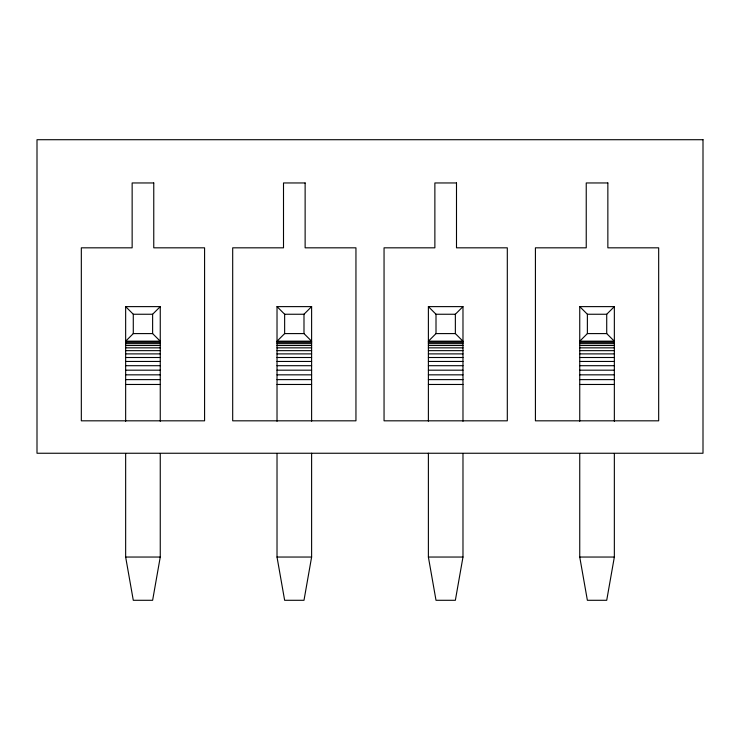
<?xml version="1.0" encoding="UTF-8"?>
<svg xmlns="http://www.w3.org/2000/svg" width="740" height="740" viewBox="0 0 740 740"><rect width="100%" height="100%" fill="white"/><g stroke="black" fill="none" stroke-linecap="round" stroke-linejoin="round"><path stroke-width="1.11" d="M160.256 453.5L160.256 557.044L152.625 600.288L133.283 600.288L125.652 557.044L125.652 453.5M311.614 453.25L311.614 557.044L303.992 600.288L284.641 600.288L277.019 557.044L277.019 453.5M462.981 453.5L462.981 557.044L455.359 600.288L436.008 600.288L428.386 557.044L428.386 453.25M614.348 453.5L614.348 557.044L606.717 600.288L587.375 600.288L579.744 557.044L579.744 453.5M133.283 333.592L125.652 341.214L160.256 341.214L152.625 333.592L133.283 333.592L133.283 314.25L125.652 306.619L160.256 306.619L160.256 421.282M152.625 333.592L152.625 314.25L160.256 306.619M284.641 333.592L277.019 341.214L311.614 341.214L303.992 333.592L284.641 333.592L284.641 314.25L277.019 306.619L311.614 306.619L311.614 421.153M303.992 333.592L303.992 314.25L311.614 306.619M428.386 306.619L436.008 314.25L436.008 333.592L428.386 341.214L462.981 341.214L455.359 333.592L455.359 314.25L462.981 306.619L428.386 306.619L428.386 421.153M587.375 333.592L579.744 341.214L614.348 341.214L606.717 333.592L587.375 333.592L587.375 314.25L579.744 306.619L579.744 421.282M587.375 314.25L606.717 314.25L614.348 306.619L614.348 421.282M579.744 306.619L614.348 306.619M133.283 314.25L152.625 314.25M284.641 314.25L303.992 314.25M436.008 314.25L455.359 314.25M436.008 333.592L455.359 333.592M125.652 341.492L160.256 341.492M277.019 341.492L311.614 341.492M428.386 341.492L462.981 341.492M579.744 341.492L614.348 341.492M125.652 342.305L160.256 342.305M277.019 342.305L311.614 342.305M428.386 342.305L462.981 342.305M579.744 342.305L614.348 342.305M125.652 343.647L160.256 343.647M277.019 343.647L311.614 343.647M428.386 343.647L462.981 343.647M579.744 343.647L614.348 343.647M125.652 345.497L160.256 345.497M277.019 345.497L311.614 345.497M428.386 345.497L462.981 345.497M579.744 345.497L614.348 345.497M125.652 347.846L160.256 347.846M277.019 347.846L311.614 347.846M428.386 347.846L462.981 347.846M579.744 347.846L614.348 347.846M125.652 350.649L160.256 350.649M277.019 350.649L311.614 350.649M428.386 350.649L462.981 350.649M579.744 350.649L614.348 350.649M125.652 353.887L160.256 353.887M277.019 353.887L311.614 353.887M428.386 353.887L462.981 353.887M579.744 353.887L614.348 353.887M125.652 357.503L160.256 357.503M277.019 357.503L311.614 357.503M428.386 357.503L462.981 357.503M579.744 357.503L614.348 357.503M125.652 361.453L160.256 361.453M277.019 361.453L311.614 361.453M428.386 361.453L462.981 361.453M579.744 361.453L614.348 361.453M125.652 365.699L160.256 365.699M277.019 365.699L311.614 365.699M428.386 365.699L462.981 365.699M579.744 365.699L614.348 365.699M125.652 370.185L160.256 370.185M277.019 370.185L311.614 370.185M428.386 370.185L462.981 370.185M579.744 370.185L614.348 370.185M125.652 374.838L160.256 374.838M277.019 374.838L311.614 374.838M428.386 374.838L462.981 374.838M579.744 374.838L614.348 374.838M125.652 379.62L160.256 379.62M277.019 379.62L311.614 379.62M428.386 379.62L462.981 379.62M579.744 379.62L614.348 379.62M125.652 384.467L160.256 384.467M277.019 384.467L311.614 384.467M428.386 384.467L462.981 384.467M579.744 384.467L614.348 384.467M125.652 557.044L160.256 557.044M277.019 557.044L311.614 557.044M428.386 557.044L462.981 557.044M579.744 557.044L614.348 557.044M606.717 314.25L606.717 333.592M462.981 306.619L462.981 421.282M277.019 306.619L277.019 421.282M125.652 306.619L125.652 421.282M703 139.712L37 139.712L37 453.25L703 453.25L703 139.712M153.763 182.956L132.146 182.956L132.146 247.826L81.326 247.826L81.326 420.82L204.582 420.82L204.582 247.826L153.763 247.826L153.763 182.956M305.13 182.956L283.503 182.956L283.503 247.826L232.693 247.826L232.693 420.82L355.949 420.82L355.949 247.826L305.13 247.826L305.13 182.956M456.497 182.956L434.87 182.956L434.87 247.826L384.051 247.826L384.051 420.82L507.307 420.82L507.307 247.826L456.497 247.826L456.497 182.956M607.855 182.956L586.237 182.956L586.237 247.826L535.418 247.826L535.418 420.82L658.674 420.82L658.674 247.826L607.855 247.826L607.855 182.956"/></g></svg>
